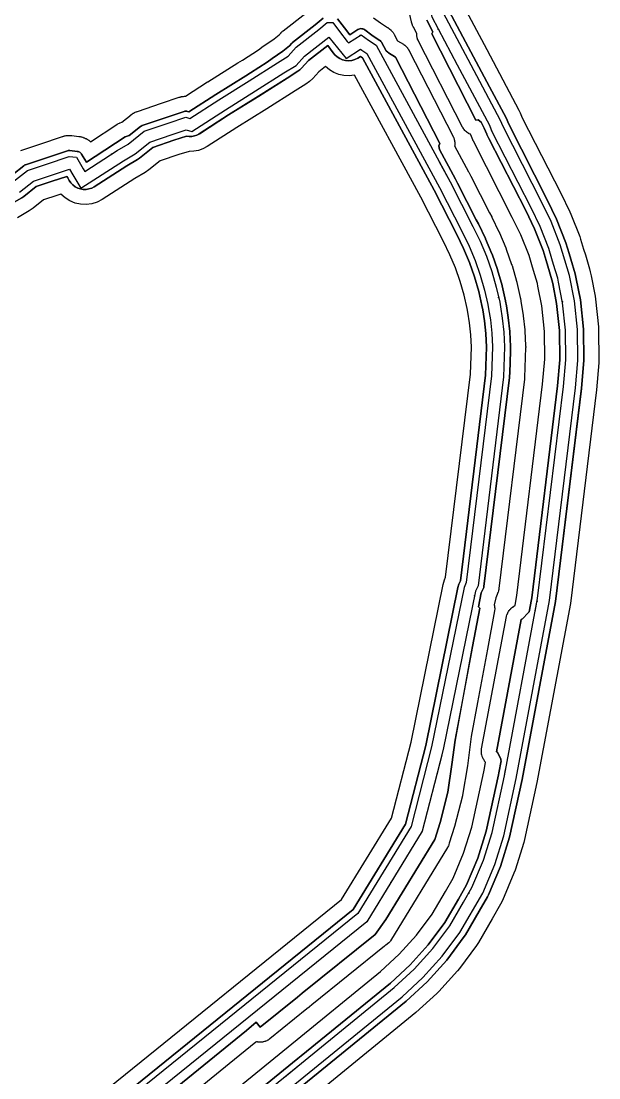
# Model space of a CAD drawing. Header units: inches. Extents: x 87989 to 118156, y 435697 to 451526.
# Drawn here: x 92796.2 to 92988.2, y 437641.6 to 437992.6 of the extents above; entities that cross this region are included whole.
import ezdxf

# ---------------------------------------------------------------- set-up
doc = ezdxf.new("R2010")
doc.units = ezdxf.units.IN
doc.header["$MEASUREMENT"] = 0
for name, color, linetype, true_color in [('As_waterkering_BWK', 7, 'Continuous', 0x7b8981), ('Beschermingszone_BWK', 7, 'Continuous', 0xcf890d), ('Grens_bebouwingsvrije_zone_BWK', 7, 'Continuous', 0x6789ae), ('Kernzone_BWK', 7, 'Continuous', 0xcb89af), ('Kunstwerken_BWK', 7, 'Continuous', 0xc78952), ('Referentiepunten_BWK', 7, 'Continuous', 0x178980)]:
    doc.layers.add(name, color=color, linetype=linetype, true_color=true_color)

msp = doc.modelspace()

# ---------------------------------------------------------------- linework, layer by layer
at = {"layer": 'As_waterkering_BWK'}
for points in [[(92941.1847, 437977.9754), (92932.7117, 437993.8696), (92931.11, 438001.05), (92930.32, 438004.85), (92925.97, 438005.47), (92929.1, 438025.193), (92936.4159, 438035.277), (92947.9253, 438104.9948), (92953.8784, 438136.8772), (92954.6721, 438139.9199), (92956.2596, 438143.0949), (92958.3763, 438146.2699), (92977.6896, 438175.8669), (92979.8211, 438186.5625)], [(92793.328, 437939.076), (92798.285, 437943.019), (92804.544, 437945.108), (92812.16, 437947.651), (92814.53, 437947.37), (92816.8, 437943.59), (92817.331, 437942.693), (92828.107, 437949.643), (92831.726, 437951.788), (92837.03, 437956.01), (92845.028, 437958.703), (92850.935, 437960.677), (92852.254, 437960.303), (92861.894, 437966.517), (92871.901, 437972.793), (92881.365, 437978.782), (92884.951, 437981.023), (92887.59, 437983.91), (92895.138, 437989.815), (92897.845, 437992.101), (92897.9208, 437992.1013)], [(92897.9208, 437992.1013), (92899.757, 437992.108), (92902.01, 437989.151), (92902.015, 437989.144), (92904.489, 437985.897), (92904.909, 437985.42), (92909.14, 437988.11), (92911.6138, 437986.2694), (92914.115, 437984.6579), (92938.7097, 437939.2115), (92946.32, 437924.39), (92948.689, 437919.553), (92950.78, 437914.59), (92952.579, 437909.484), (92954.07, 437904.28), (92955.199, 437899.283), (92955.468, 437897.667), (92956.077, 437893.8939), (92956.58, 437889.331), (92956.84, 437884.41), (92956.5, 437874.49), (92947.9961, 437805.0523), (92947.188, 437803.2857), (92936.4723, 437750.6335), (92929.4609, 437723.5137), (92911.0723, 437693.4834), (92832.6232, 437630.1156)], [(92872.6307, 437632.8401), (92889.3293, 437646.4783), (92920.18, 437671.59), (92926.82, 437677.72), (92933.02, 437684.53), (92938.62, 437692.09), (92943.208, 437700), (92945.98, 437704.78), (92949.81, 437713.86), (92952.69, 437723.06), (92956.7718, 437741.8858), (92967.8232, 437800.8005), (92976.44, 437871.25), (92977.17, 437880.07), (92977.09, 437889.92), (92976.11, 437899.09), (92974.778, 437905.869), (92974.52, 437907.18), (92973.1419, 437911.7802), (92972.5681, 437913.6982), (92971.57, 437917.03), (92968.64, 437924.44), (92965.66, 437930.55), (92952.7494, 437955.8684), (92951.894, 437957.8862), (92941.1847, 437977.9754)]]:
    msp.add_lwpolyline(points, dxfattribs=at)
at = {"layer": 'Beschermingszone_BWK'}
for points in [[(92868.2051, 437638.2617), (92884.9063, 437651.9023), (92915.5918, 437676.8828), (92921.8477, 437682.6563), (92927.6055, 437688.9805), (92932.7617, 437695.9414), (92937.1523, 437703.5117), (92939.7031, 437707.9102), (92943.2305, 437716.2695), (92945.916, 437724.8516), (92949.9082, 437743.2656), (92950.0137, 437743.8242), (92950.498, 437746.4102), (92950.4043, 437746.6133), (92950.3145, 437746.7109), (92950.2109, 437746.8398), (92950.1328, 437746.9492), (92949.8809, 437747.3164), (92949.7852, 437747.4648), (92949.709, 437747.6094), (92949.6758, 437747.6836), (92949.4961, 437748.0742), (92949.4629, 437748.1523), (92949.4043, 437748.3047), (92949.3535, 437748.4727), (92949.2441, 437748.9023), (92949.2109, 437749.0391), (92949.1855, 437749.2031), (92949.1719, 437749.3281), (92949.1367, 437749.7617), (92949.1348, 437749.793), (92949.1289, 437749.957), (92949.1348, 437750.1211), (92949.1406, 437750.1953), (92949.1816, 437750.625), (92949.1914, 437750.7148), (92949.2129, 437750.8477), (92957.4688, 437794.7969), (92957.5098, 437794.9727), (92957.6152, 437795.3633), (92957.6602, 437795.5117), (92957.7188, 437795.668), (92957.7539, 437795.7461), (92957.9199, 437796.1133), (92957.9531, 437796.1836), (92958.0293, 437796.3281), (92958.1172, 437796.4648), (92958.3418, 437796.8008), (92958.4355, 437796.9336), (92958.5391, 437797.0586), (92958.5938, 437797.1211), (92958.8691, 437797.4141), (92958.9258, 437797.4727), (92959.0449, 437797.5859), (92959.1699, 437797.6875), (92959.4902, 437797.9336), (92959.625, 437798.0273), (92959.7637, 437798.1133), (92959.8164, 437798.1445), (92960.3008, 437798.668), (92960.9023, 437801.8711), (92969.4766, 437871.9687), (92970.168, 437880.332), (92970.0938, 437889.5195), (92969.1816, 437898.043), (92967.9102, 437904.5195), (92967.7168, 437905.4961), (92966.4355, 437909.7734), (92965.8613, 437911.6914), (92964.9512, 437914.7344), (92962.2305, 437921.6133), (92959.3965, 437927.4258), (92946.5137, 437952.6875), (92946.4961, 437952.7227), (92946.4551, 437952.8086), (92946.4355, 437952.8477), (92946.377, 437952.9766), (92946.3574, 437953.0156), (92946.3223, 437953.0977), (92946.3047, 437953.1367), (92945.5703, 437954.8672), (92945.4941, 437955.0078), (92945.4199, 437955.0391), (92945.082, 437955.1953), (92945.0059, 437955.2305), (92944.8613, 437955.3047), (92944.752, 437955.375), (92944.4414, 437955.5742), (92944.4121, 437955.5938), (92944.2793, 437955.6914), (92944.1465, 437955.7969), (92943.8633, 437956.0508), (92943.7559, 437956.1523), (92943.6445, 437956.2695), (92943.6016, 437956.3203), (92943.3652, 437956.6055), (92943.3027, 437956.6836), (92943.207, 437956.8164), (92943.1465, 437956.9102), (92942.9551, 437957.2266), (92942.9297, 437957.2734), (92942.8691, 437957.3828), (92928.1582, 437986.1523), (92928.1426, 437986.1875), (92928.084, 437986.3125), (92927.9395, 437986.6523), (92927.877, 437986.8164), (92927.8281, 437986.9805), (92927.7344, 437987.332), (92927.7012, 437987.4766), (92927.6738, 437987.6406), (92927.668, 437987.6914), (92927.6289, 437988.0469), (92927.6191, 437988.1563), (92927.6133, 437988.3203), (92927.6152, 437988.4141), (92927.6211, 437988.5391), (92926.5352, 437990.5781), (92926.4961, 437990.6523), (92926.418, 437990.8125), (92926.3809, 437990.8945), (92926.2656, 437991.1484), (92926.2402, 437991.2109), (92926.2012, 437991.3047), (92926.0859, 437991.6211), (92926.0645, 437991.6797), (92926.0332, 437991.7852), (92925.9609, 437992.0313), (92925.9414, 437992.0977), (92925.8984, 437992.2656), (92925.8789, 437992.3438), (92924.4766, 437998.6367)], [(92896.5566, 437993.6328), (92893.9043, 437991.3906), (92893.8613, 437991.3555), (92886.3574, 437985.4844), (92886.1133, 437985.2578), (92885.3145, 437984.3867), (92883.1602, 437982.6719), (92879.5898, 437980.25), (92877.8691, 437978.9883), (92872.4063, 437975.4805), (92870.834, 437974.4844), (92860.8203, 437968.2031), (92851.9297, 437962.4727), (92851.4805, 437962.6016), (92851.1875, 437962.6602), (92850.8887, 437962.6758), (92850.5918, 437962.6484), (92850.3008, 437962.5742), (92844.3926, 437960.5977), (92836.3926, 437957.9063), (92836.0742, 437957.7656), (92835.7852, 437957.5742), (92832.0234, 437954.582), (92830.7402, 437954.1289), (92820.7695, 437947.6211), (92817.8574, 437945.7148), (92816.2441, 437948.3984), (92816.0684, 437948.6484), (92815.8574, 437948.8672), (92815.6152, 437949.0508), (92815.3496, 437949.1953), (92815.0645, 437949.2969), (92814.7656, 437949.3555), (92812.3945, 437949.6367), (92812.1016, 437949.6484), (92811.8105, 437949.6211), (92811.5273, 437949.5469), (92803.9102, 437947.0039), (92797.6523, 437944.918), (92797.4355, 437944.8281), (92797.2305, 437944.7188), (92797.0391, 437944.5859), (92793.3887, 437941.6797)], [(92796.0625, 437949.6563), (92802.3281, 437951.7461), (92809.9434, 437954.2891), (92810.0313, 437954.3164), (92810.207, 437954.3711), (92810.2637, 437954.3867), (92810.2949, 437954.3945), (92810.5801, 437954.4648), (92810.707, 437954.4961), (92810.7578, 437954.5039), (92811.1191, 437954.5703), (92811.2305, 437954.5859), (92811.3008, 437954.5938), (92811.5938, 437954.625), (92811.6836, 437954.6328), (92811.7754, 437954.6367), (92812.1426, 437954.6484), (92812.2148, 437954.6484), (92812.3262, 437954.6445), (92812.6191, 437954.6328), (92812.6699, 437954.6289), (92812.7109, 437954.625), (92812.8926, 437954.6133), (92812.9844, 437954.6016), (92815.3535, 437954.3203), (92815.3867, 437954.3164), (92815.4492, 437954.3086), (92815.6367, 437954.2773), (92815.7305, 437954.2617), (92816.0313, 437954.2031), (92816.2031, 437954.1641), (92816.5781, 437954.0586), (92816.7148, 437954.0156), (92816.7598, 437954), (92817.0449, 437953.8984), (92817.1543, 437953.8555), (92817.2207, 437953.8281), (92817.5664, 437953.6719), (92817.6484, 437953.6328), (92817.7383, 437953.5859), (92818.0039, 437953.4414), (92818.0605, 437953.4102), (92818.168, 437953.3438), (92818.4863, 437953.1406), (92818.5176, 437953.1172), (92818.6426, 437953.0312), (92818.8887, 437952.8438), (92819.0254, 437952.7305), (92819.2051, 437952.5703), (92828.0059, 437958.3164), (92828.0645, 437958.3516), (92828.1816, 437958.4258), (92828.2402, 437958.4609), (92828.3848, 437958.5391), (92828.4395, 437958.5625), (92828.8477, 437958.7539), (92828.9414, 437958.793), (92829.0684, 437958.8438), (92829.5703, 437959.0195), (92832.6699, 437961.4883), (92832.7051, 437961.5156), (92832.7578, 437961.5508), (92832.9316, 437961.6797), (92833.0176, 437961.7383), (92833.3105, 437961.9336), (92833.4414, 437962.0156), (92833.4961, 437962.0469), (92833.8789, 437962.2539), (92833.9668, 437962.3008), (92834.0723, 437962.3477), (92834.3906, 437962.4883), (92834.4355, 437962.5078), (92834.4922, 437962.5273), (92834.6934, 437962.6055), (92834.793, 437962.6445), (92842.8027, 437965.3398), (92848.7168, 437967.3164), (92848.8047, 437967.3438), (92848.9844, 437967.3984), (92849.041, 437967.4141), (92849.0762, 437967.4219), (92849.3652, 437967.4961), (92849.4902, 437967.5234), (92849.5488, 437967.5352), (92849.916, 437967.5977), (92850.0195, 437967.6133), (92850.1016, 437967.625), (92850.4004, 437967.6523), (92850.4805, 437967.6602), (92850.5859, 437967.6641), (92850.7598, 437967.668), (92858.125, 437972.4141), (92858.1504, 437972.4336), (92868.1699, 437978.7148), (92869.7188, 437979.6953), (92875.0391, 437983.1133), (92876.6348, 437984.2852), (92876.6719, 437984.3086), (92876.7461, 437984.3633), (92876.7852, 437984.3906), (92880.1953, 437986.7031), (92881.8906, 437988.0508), (92882.4238, 437988.6328), (92882.4941, 437988.707), (92882.6445, 437988.8594), (92882.7168, 437988.9297), (92882.9609, 437989.1523), (92883.0098, 437989.1992), (92883.0371, 437989.2227), (92883.1973, 437989.3594), (92883.2773, 437989.4219), (92890.7246, 437995.25)], [(92830.3203, 437624.2188), (92862.1602, 437650.1094), (92871.0098, 437657.3281), (92874.3105, 437660.0586), (92874.6797, 437659.6016), (92875.6289, 437658.4258), (92887.9785, 437668.4023), (92889.584, 437669.6992), (92913.7832, 437689.2461), (92917.373, 437694.1992), (92933.623, 437720.7383), (92935.375, 437726.4102), (92937.9961, 437736.5547), (92939.3359, 437745.668), (92940.4102, 437753.8008), (92942.9004, 437767.1914), (92946.1992, 437784.9219), (92948.5508, 437797.5781), (92948.1621, 437798.0391), (92949.1016, 437802.6641), (92949.8145, 437804.2188), (92949.9199, 437804.5078), (92949.9805, 437804.8086), (92958.4844, 437874.2461), (92958.498, 437874.4219), (92958.5488, 437875.9063), (92958.7871, 437882.8555), (92958.8379, 437884.3398), (92958.8379, 437884.5156), (92958.5781, 437889.4375), (92958.5684, 437889.5508), (92958.0645, 437894.1133), (92958.0508, 437894.2109), (92957.4414, 437897.9922), (92957.1719, 437899.6133), (92957.1504, 437899.7227), (92956.0215, 437904.7227), (92955.9922, 437904.832), (92954.502, 437910.0352), (92954.4648, 437910.1484), (92952.666, 437915.2539), (92952.623, 437915.3672), (92950.5313, 437920.3281), (92950.4844, 437920.4336), (92948.1074, 437925.2852), (92947.4199, 437926.625), (92941.168, 437938.8008), (92940.4785, 437940.1445), (92935.1523, 437949.9883), (92935, 437951.1484), (92935.2891, 437951.9805), (92920.5703, 437980.6914), (92918.2402, 437982.1211), (92918.0391, 437982.2695), (92917.4434, 437982.7109), (92915.873, 437985.6094), (92915.6914, 437985.8906), (92915.4629, 437986.1367), (92915.1973, 437986.3398), (92912.7539, 437987.9141), (92910.334, 437989.7148), (92910.041, 437989.8945), (92909.7227, 437990.0234), (92909.3848, 437990.0938), (92909.041, 437990.1094), (92908.6992, 437990.0625), (92908.373, 437989.957), (92908.0664, 437989.7969), (92905.3477, 437988.0703), (92903.623, 437990.3359), (92901.3477, 437993.3203)], [(92913.3184, 437993.7266), (92915.6035, 437992.0273), (92917.9063, 437990.543), (92917.9414, 437990.5195), (92917.9922, 437990.4844), (92918.1641, 437990.3633), (92918.2461, 437990.3008), (92918.5137, 437990.0977), (92918.6367, 437989.9961), (92918.6738, 437989.9609), (92918.9824, 437989.6797), (92919.0645, 437989.6016), (92919.1309, 437989.5313), (92919.3594, 437989.2891), (92919.4043, 437989.2383), (92919.4941, 437989.1289), (92919.7578, 437988.7891), (92919.8672, 437988.6367), (92920.0566, 437988.3477), (92920.1133, 437988.2617), (92920.2188, 437988.082), (92920.2383, 437988.0508), (92920.2715, 437987.9883), (92921.2832, 437986.1172), (92923.1855, 437984.9531), (92923.2656, 437984.8984), (92923.3281, 437984.8555), (92923.6055, 437984.6602), (92923.6777, 437984.6055), (92923.8047, 437984.5039), (92923.8691, 437984.4414), (92924.1191, 437984.207), (92924.1719, 437984.1563), (92924.2832, 437984.0352), (92924.3496, 437983.957), (92924.5645, 437983.6914), (92924.6016, 437983.6445), (92924.6973, 437983.5117), (92924.7598, 437983.4141), (92924.9355, 437983.1211), (92924.959, 437983.082), (92925.0195, 437982.9727), (92939.7402, 437954.2617), (92939.7559, 437954.2266), (92939.8242, 437954.0781), (92939.9785, 437953.7031), (92940.0371, 437953.5508), (92940.084, 437953.3945), (92940.1035, 437953.3203), (92940.1953, 437952.9258), (92940.2148, 437952.8398), (92940.2402, 437952.6797), (92940.2559, 437952.5234), (92940.2852, 437952.1172), (92940.2891, 437951.9492), (92940.2852, 437951.7852), (92940.2793, 437951.7188), (92940.2422, 437951.3125), (92940.2305, 437951.2188), (92940.2168, 437951.1328), (92944.8887, 437942.5), (92944.9141, 437942.4531), (92945.6152, 437941.0859), (92951.8691, 437928.9102), (92952.5664, 437927.5508), (92952.5859, 437927.5117), (92954.9746, 437922.6328), (92954.9902, 437922.6016), (92955.0215, 437922.5352), (92955.0352, 437922.5039), (92955.082, 437922.4023), (92955.0977, 437922.3672), (92955.125, 437922.3047), (92955.1406, 437922.2695), (92957.2344, 437917.3008), (92957.2441, 437917.2734), (92957.2734, 437917.2031), (92957.2871, 437917.168), (92957.3301, 437917.0586), (92957.3438, 437917.0234), (92957.3691, 437916.9531), (92957.3828, 437916.918), (92959.1816, 437911.8086), (92959.1914, 437911.7773), (92959.2168, 437911.7031), (92959.2285, 437911.668), (92959.2656, 437911.5547), (92959.2754, 437911.5195), (92959.2969, 437911.4492), (92959.3086, 437911.4102), (92960.7988, 437906.207), (92960.8086, 437906.1719), (92960.8281, 437906.1016), (92960.8359, 437906.0703), (92960.8652, 437905.9609), (92960.873, 437905.9258), (92960.8906, 437905.8555), (92960.8984, 437905.8242), (92962.0273, 437900.8242), (92962.0352, 437900.7891), (92962.0488, 437900.7188), (92962.0566, 437900.6875), (92962.0781, 437900.5742), (92962.0859, 437900.5391), (92962.0977, 437900.4688), (92962.1035, 437900.4336), (92962.375, 437898.8008), (92962.9922, 437894.9766), (92963.002, 437894.918), (92963.0234, 437894.75), (92963.0313, 437894.6914), (92963.5371, 437890.0977), (92963.541, 437890.0625), (92963.5488, 437889.9922), (92963.5508, 437889.957), (92963.5605, 437889.8438), (92963.5625, 437889.8086), (92963.5684, 437889.7344), (92963.5703, 437889.6992), (92963.8301, 437884.7813), (92963.832, 437884.7266), (92963.8359, 437884.6172), (92963.8379, 437884.5625), (92963.8379, 437884.375), (92963.8379, 437884.332), (92963.8379, 437884.2227), (92963.8359, 437884.1719), (92963.4961, 437874.25), (92963.4941, 437874.1953), (92963.4863, 437874.0742), (92963.4844, 437874.0313), (92963.4707, 437873.8555), (92963.4648, 437873.8008), (92963.4531, 437873.6953), (92963.4473, 437873.6406), (92954.9434, 437804.1914), (92954.9297, 437804.1055), (92954.9004, 437803.918), (92954.8828, 437803.8242), (92954.8223, 437803.5234), (92954.7871, 437803.3672), (92954.7773, 437803.3359), (92954.6738, 437802.9648), (92954.6348, 437802.8438), (92954.6133, 437802.7852), (92954.5078, 437802.4961), (92954.4727, 437802.4063), (92954.3984, 437802.2266), (92954.3613, 437802.1406), (92953.8867, 437801.1055), (92953.4063, 437798.7422), (92953.4824, 437798.375), (92953.5117, 437798.207), (92953.5273, 437798.043), (92953.5313, 437797.9961), (92953.5488, 437797.6133), (92953.5508, 437797.5078), (92953.5449, 437797.3437), (92953.5352, 437797.2344), (92953.4941, 437796.8633), (92953.4883, 437796.8086), (92953.4688, 437796.6797), (92951.1152, 437784.0078), (92947.8164, 437766.2773), (92945.7129, 437754.9648), (92944.4824, 437745.2969), (92944.4707, 437745.2148), (92942.8848, 437735.5234), (92942.8691, 437735.4414), (92942.8379, 437735.3008), (92940.2129, 437725.1484), (92940.1816, 437725.043), (92938.4648, 437719.5117), (92938.3457, 437719.1094), (92938.3164, 437719.0156), (92938.2598, 437718.8633), (92938.1895, 437718.7109), (92937.9922, 437718.3164), (92937.9199, 437718.1797), (92937.8867, 437718.125), (92918.9258, 437687.1602), (92918.8711, 437687.0742), (92918.7773, 437686.9414), (92918.6738, 437686.8164), (92918.5605, 437686.6953), (92918.4414, 437686.5859), (92918.3105, 437686.4766), (92917.3184, 437685.7227), (92917.123, 437685.5313), (92917.0215, 437685.4375), (92916.9434, 437685.3711), (92892.75, 437665.8281), (92892.0156, 437665.2031), (92891.916, 437665.1211), (92891.1133, 437664.5078), (92878.7715, 437654.5391), (92878.7227, 437654.5), (92878.5977, 437654.4102), (92878.2344, 437654.1641), (92878.0918, 437654.0742), (92877.9473, 437654), (92877.8594, 437653.957), (92877.4648, 437653.7813), (92877.4023, 437653.7539), (92877.25, 437653.6953), (92877.0938, 437653.6484), (92877.0547, 437653.6406), (92876.6348, 437653.5352), (92876.5137, 437653.5078), (92876.3516, 437653.4805), (92876.2051, 437653.4648), (92875.7656, 437653.4336), (92875.5938, 437653.4297), (92875.4316, 437653.4336), (92875.3398, 437653.4414), (92874.9102, 437653.4844), (92874.8379, 437653.4922), (92874.6758, 437653.5195), (92874.5156, 437653.5586), (92874.4844, 437653.5664), (92874.3535, 437653.6016), (92874.1699, 437653.457), (92865.3184, 437646.2344), (92836.5352, 437622.8281)], [(92930.9473, 437992.9297), (92933.0156, 437989.0469), (92932.6094, 437988.4297), (92947.3203, 437959.6602), (92948.0996, 437959.7695), (92949.0156, 437959.0352), (92950.0879, 437957.0234), (92950.9082, 437955.0859), (92950.9668, 437954.9609), (92951.6445, 437953.6328), (92963.8711, 437929.6563), (92966.8086, 437923.6328), (92969.6777, 437916.375), (92970.6523, 437913.125), (92971.2266, 437911.207), (92972.5762, 437906.6992), (92972.8164, 437905.4844), (92974.1309, 437898.7891), (92975.0918, 437889.8047), (92975.1699, 437880.1445), (92974.4531, 437871.4922), (92974.4473, 437871.4336), (92965.8457, 437801.1055), (92965.7363, 437800.5273), (92964.9648, 437796.4063), (92964.8203, 437796.2188), (92964.6992, 437796.0586), (92962.8301, 437794.0391), (92962.3809, 437793.8594), (92954.1309, 437749.9414), (92954.4492, 437749.7891), (92955.5391, 437747.4102), (92955.6191, 437747.1211), (92955.6777, 437746.8984), (92954.9277, 437742.9023), (92954.8105, 437742.2813), (92950.7539, 437723.5703), (92947.9297, 437714.5508), (92944.1855, 437705.6758), (92941.4785, 437701.0039), (92936.9453, 437693.1914), (92931.4727, 437685.8008), (92925.4004, 437679.1289), (92918.8691, 437673.1016), (92889.2188, 437648.9687), (92888.0664, 437648.0273), (92871.3652, 437634.3906)]]:
    msp.add_lwpolyline(points, dxfattribs=at)
for points in [[(92876.4248, 437628.1919, 0), (92893.1209, 437641.8281, 0), (92924.1088, 437667.0591, 0), (92931.0733, 437673.4961, 0), (92937.649, 437680.7247, 0), (92943.4413, 437688.5186, 0), (92943.8101, 437689.0796, 0), (92948.3983, 437696.9898, 0), (92951.1704, 437701.77, 0), (92951.5083, 437702.4481, 0), (92955.4372, 437711.7978, 0), (92958.4849, 437721.5281, 0), (92962.6523, 437740.697, 0), (92973.7495, 437799.8832, 0), (92982.4076, 437870.6383, 0), (92983.1597, 437879.8469, 0), (92983.0729, 437890.2632, 0), (92982.0367, 437899.9872, 0), (92980.6653, 437907.0267, 0), (92980.3374, 437908.6202, 0), (92978.8899, 437913.5011, 0), (92978.316, 437915.419, 0), (92977.2336, 437918.994, 0), (92974.1262, 437926.8582, 0), (92971.029, 437933.2279, 0), (92958.1908, 437958.4052, 0), (92957.3034, 437960.4683, 0), (92951.834, 437970.7533, 0), (92946.4793, 437980.7979, 0), (92938.3901, 437995.9721, 0)], [(92943.1222, 437997.7243, 0), (92950.8915, 437983.15, 0), (92956.2462, 437973.1054, 0), (92961.6009, 437963.0608, 0), (92962.0216, 437962.1793, 0), (92962.7253, 437960.5193, 0), (92975.5031, 437935.4595, 0), (92978.5268, 437929.262, 0), (92978.8693, 437928.4848, 0), (92981.7993, 437921.0748, 0), (92982.1073, 437920.1866, 0), (92983.106, 437916.8531, 0), (92983.6798, 437914.9351, 0), (92985.0574, 437910.3366, 0), (92985.313, 437909.304, 0), (92985.5713, 437907.9914, 0), (92986.9036, 437901.2108, 0), (92987.0477, 437900.2589, 0), (92988.0277, 437891.0889, 0), (92988.0896, 437890.0093, 0), (92988.1696, 437880.1593, 0), (92988.1325, 437879.1627, 0), (92987.3806, 437870.1286, 0), (92978.6882, 437799.1187, 0), (92967.5526, 437739.7064, 0), (92963.4402, 437720.7291, 0), (92963.1877, 437719.7738, 0), (92960.3077, 437710.5738, 0), (92959.9453, 437709.5849, 0), (92956.1153, 437700.5049, 0), (92955.4957, 437699.2617, 0), (92952.7235, 437694.4813, 0), (92948.1352, 437686.5709, 0), (92947.4591, 437685.5425, 0), (92941.8591, 437677.9825, 0), (92941.1539, 437677.1247, 0), (92934.9539, 437670.3147, 0), (92934.2816, 437669.6376, 0), (92927.3828, 437663.2833, 0), (92896.2805, 437637.953, 0)], [(92792.329, 437931.5581, 0), (92796.3406, 437933.8871, 0), (92797.0631, 437934.3804, 0), (92801.1903, 437937.6633, 0), (92806.4439, 437939.4168, 0), (92811.328, 437941.0476, 0), (92811.6465, 437940.5173, 0), (92812.1678, 437939.6366, 0), (92812.7146, 437938.8601, 0), (92813.3771, 437938.1796, 0), (92814.1387, 437937.6123, 0), (92814.9803, 437937.1724, 0), (92815.8808, 437936.8708, 0), (92816.8177, 437936.7151, 0), (92817.7673, 437936.7094, 0), (92818.706, 437936.8536, 0), (92819.6101, 437937.1441, 0), (92820.457, 437937.5738, 0), (92831.2638, 437944.5393, 0), (92834.7852, 437946.6265, 0), (92835.4627, 437947.0936, 0), (92839.9427, 437950.6598, 0), (92846.9362, 437953.0145, 0), (92851.1684, 437954.4042, 0), (92852.0383, 437954.3077, 0), (92852.9129, 437954.3394, 0), (92853.7735, 437954.4986, 0), (92854.6016, 437954.782, 0), (92855.3794, 437955.1834, 0), (92865.1133, 437961.4539, 0), (92875.0992, 437967.7164, 0), (92884.5591, 437973.7029, 0), (92888.1307, 437975.9349, 0), (92888.8077, 437976.4267, 0), (92889.3796, 437976.9748, 0), (92891.6811, 437979.4926, 0), (92898.0369, 437984.465, 0), (92899.8512, 437982.0963, 0), (92900.4058, 437981.455, 0), (92901.1612, 437980.7343, 0), (92902.0301, 437980.1556, 0), (92902.9862, 437979.7363, 0), (92904.0006, 437979.4892, 0), (92905.0424, 437979.4217, 0), (92906.0801, 437979.536, 0), (92907.0823, 437979.8284, 0), (92908.0186, 437980.2903, 0), (92908.9258, 437980.8638, 0), (92909.571, 437980.4481, 0), (92933.402, 437936.413, 0), (92940.9565, 437921.6999, 0), (92943.2257, 437917.0667, 0), (92945.1808, 437912.4263, 0), (92946.8604, 437907.6592, 0), (92948.2551, 437902.7914, 0), (92949.3086, 437898.1284, 0), (92949.547, 437896.6964, 0), (92950.1297, 437893.0866, 0), (92950.5974, 437888.8436, 0), (92950.8346, 437884.3544, 0), (92950.5125, 437874.9583, 0), (92942.1534, 437806.7035, 0), (92941.6408, 437805.5596, 0), (92941.3085, 437804.4823, 0), (92930.6241, 437751.9836, 0), (92923.8761, 437725.8829, 0), (92906.4963, 437697.5, 0), (92828.8127, 437634.75, 0)], [(92825.6373, 437638.612, 0), (92902.683, 437700.8472, 0), (92919.2222, 437727.8572, 0), (92925.7506, 437753.1087, 0), (92936.409, 437805.4794, 0), (92936.8514, 437807.0479, 0), (92937.2347, 437807.9704, 0), (92945.523, 437875.3486, 0), (92945.83, 437884.308, 0), (92945.6119, 437888.4375, 0), (92945.1736, 437892.4139, 0), (92944.6129, 437895.8875, 0), (92944.4, 437897.1662, 0), (92943.4093, 437901.5508, 0), (92942.0949, 437906.1385, 0), (92940.5148, 437910.6233, 0), (92938.673, 437914.9947, 0), (92936.487, 437919.4582, 0), (92928.9788, 437934.0809, 0), (92906.9233, 437974.615, 0), (92905.1904, 437974.4241, 0), (92903.4494, 437974.5142, 0), (92901.7456, 437974.8829, 0), (92900.1231, 437975.5208, 0), (92898.6243, 437976.4111, 0), (92897.2881, 437977.5308, 0), (92895.0903, 437975.8114, 0), (92893.0701, 437973.6014, 0), (92892.0217, 437972.5965, 0), (92890.7805, 437971.6947, 0), (92887.2208, 437969.4703, 0), (92877.7643, 437963.486, 0), (92867.7961, 437957.2347, 0), (92857.9839, 437950.9171, 0), (92856.5908, 437950.1939, 0), (92855.1074, 437949.6812, 0), (92853.5652, 437949.3896, 0), (92851.9969, 437949.3255, 0), (92848.5263, 437948.2741, 0), (92842.37, 437946.2012, 0), (92838.5766, 437943.1817, 0), (92837.3346, 437942.3253, 0), (92833.8944, 437940.2862, 0), (92823.062, 437933.3078, 0), (92821.3975, 437932.4698, 0), (92819.6147, 437931.9276, 0), (92817.7655, 437931.6969, 0), (92815.9041, 437931.7846, 0), (92814.0848, 437932.188, 0), (92812.3607, 437932.8954, 0), (92810.7824, 437933.886, 0), (92809.3958, 437935.131, 0), (92808.0272, 437934.674, 0), (92803.6114, 437933.2002, 0), (92800.1757, 437930.4673, 0), (92798.8511, 437929.5631, 0), (92794.9657, 437927.3073, 0)]]:
    msp.add_polyline3d(points, dxfattribs=at)
at = {"layer": 'Grens_bebouwingsvrije_zone_BWK'}
for points in [[(92875.1601, 437629.7413), (92891.857, 437643.3782), (92922.8018, 437668.5664), (92929.6609, 437674.8987), (92936.1139, 437681.9866), (92941.9676, 437689.8892), (92949.5672, 437702.9923), (92953.5701, 437712.4821), (92956.5611, 437722.0366), (92960.6929, 437741.0931), (92971.7781, 437800.1883), (92980.4199, 437870.8421), (92981.1713, 437879.921), (92981.0883, 437890.1493), (92980.0687, 437899.6893), (92978.4073, 437908.1424), (92975.3527, 437918.3417), (92972.3029, 437926.0546), (92969.2396, 437932.3354), (92956.377, 437957.5596), (92955.5074, 437959.611), (92944.7144, 437979.8571), (92936.4973, 437995.2713)], [(92795.5893, 437935.7636), (92800.222, 437939.4486), (92812.2165, 437943.4528), (92813.3643, 437941.5415), (92816.0062, 437937.0788), (92830.2115, 437946.2405), (92834.002, 437948.4872), (92838.9718, 437952.4432), (92846.3001, 437954.9107), (92851.0317, 437956.4919), (92852.9019, 437955.9616), (92864.0403, 437963.1415), (92874.0331, 437969.4086), (92883.4944, 437975.3959), (92887.5345, 437977.9207), (92890.3174, 437980.9651), (92898.3724, 437987.3251), (92904.1679, 437980.2088), (92908.9619, 437983.2568), (92909.3342, 437982.9798), (92911.0857, 437981.8514), (92935.1712, 437937.3458), (92942.7444, 437922.5966), (92945.0468, 437917.8954), (92947.0472, 437913.1476), (92948.7666, 437908.2674), (92950.1934, 437903.2876), (92951.2721, 437898.5133), (92951.5206, 437897.0199), (92952.1121, 437893.3557), (92952.5916, 437889.0061), (92952.8364, 437884.3729), (92952.5084, 437874.8022), (92944.101, 437806.1531), (92943.3598, 437804.5326), (92932.5735, 437751.5336), (92925.7377, 437725.0931), (92908.0216, 437696.1611), (92830.0827, 437633.2054)]]:
    msp.add_lwpolyline(points, dxfattribs=at)
at = {"layer": 'Kernzone_BWK'}
for points in [[(92938.3906, 437995.9727), (92946.4805, 437980.7969), (92951.8359, 437970.7539), (92957.3047, 437960.4688), (92958.1914, 437958.4063), (92971.0273, 437933.2266), (92974.125, 437926.8594), (92977.2344, 437918.9922), (92978.3164, 437915.418), (92978.8906, 437913.5), (92980.3359, 437908.6211), (92980.6641, 437907.0273), (92982.0352, 437899.9883), (92983.0742, 437890.2617), (92983.1602, 437879.8477), (92982.4063, 437870.6367), (92973.75, 437799.8828), (92962.6523, 437740.6953), (92958.4844, 437721.5273), (92955.4375, 437711.7969), (92951.5078, 437702.4492), (92951.1719, 437701.7695), (92948.3984, 437696.9883), (92943.8086, 437689.0781), (92943.4414, 437688.5195), (92937.6484, 437680.7266), (92931.0742, 437673.4961), (92924.1094, 437667.0586), (92893.1211, 437641.8281), (92876.4258, 437628.1914)], [(92793.3867, 437941.6797), (92797.0391, 437944.5859), (92797.2305, 437944.7188), (92797.4336, 437944.8281), (92797.6523, 437944.918), (92803.9102, 437947.0039), (92811.5273, 437949.5469), (92811.8125, 437949.6211), (92812.1016, 437949.6484), (92812.3945, 437949.6367), (92814.7656, 437949.3555), (92815.0625, 437949.2969), (92815.3477, 437949.1953), (92815.6172, 437949.0508), (92815.8594, 437948.8672), (92816.0703, 437948.6484), (92816.2461, 437948.3984), (92817.8555, 437945.7148), (92820.7695, 437947.6211), (92830.7383, 437954.1289), (92832.0234, 437954.582), (92835.7852, 437957.5742), (92836.0742, 437957.7656), (92836.3906, 437957.9063), (92844.3906, 437960.5977), (92850.3008, 437962.5742), (92850.5898, 437962.6484), (92850.8906, 437962.6758), (92851.1875, 437962.6602), (92851.4805, 437962.6016), (92851.9297, 437962.4727), (92860.8203, 437968.2031), (92870.8359, 437974.4844), (92872.4063, 437975.4805), (92877.8711, 437978.9883), (92879.5898, 437980.25), (92883.1602, 437982.6719), (92885.3164, 437984.3867), (92886.1133, 437985.2578), (92886.3594, 437985.4844), (92893.8633, 437991.3555), (92893.9063, 437991.3906), (92896.5586, 437993.6328)], [(92901.3477, 437993.3203), (92903.6211, 437990.3359), (92905.3477, 437988.0703), (92908.0664, 437989.7969), (92908.3711, 437989.957), (92908.6992, 437990.0625), (92909.043, 437990.1094), (92909.3867, 437990.0938), (92909.7227, 437990.0234), (92910.043, 437989.8945), (92910.332, 437989.7148), (92912.7539, 437987.9141), (92915.1992, 437986.3398), (92915.4648, 437986.1367), (92915.6914, 437985.8906), (92915.875, 437985.6094), (92917.4414, 437982.7109), (92918.0391, 437982.2695), (92918.2383, 437982.1211), (92920.5703, 437980.6914), (92935.2891, 437951.9805), (92935, 437951.1484), (92935.1523, 437949.9883), (92940.4805, 437940.1445), (92941.168, 437938.8008), (92947.4219, 437926.625), (92948.1094, 437925.2852), (92950.4844, 437920.4336), (92950.5313, 437920.3281), (92952.625, 437915.3672), (92952.668, 437915.2539), (92954.4648, 437910.1484), (92954.5, 437910.0352), (92955.9922, 437904.832), (92956.0195, 437904.7227), (92957.1484, 437899.7227), (92957.1719, 437899.6133), (92957.4414, 437897.9922), (92958.0508, 437894.2109), (92958.0664, 437894.1133), (92958.5664, 437889.5508), (92958.5781, 437889.4375), (92958.8359, 437884.5156), (92958.8398, 437884.3398), (92958.7891, 437882.8555), (92958.5508, 437875.9063), (92958.5, 437874.4219), (92958.4844, 437874.2461), (92949.9805, 437804.8086), (92949.9219, 437804.5078), (92949.8164, 437804.2188), (92949.1016, 437802.6641), (92948.1602, 437798.0391), (92948.5508, 437797.5781), (92946.1992, 437784.9219), (92942.8984, 437767.1914), (92940.4102, 437753.8008), (92939.3359, 437745.668), (92937.9961, 437736.5547), (92935.375, 437726.4102), (92933.625, 437720.7383), (92917.3711, 437694.1992), (92913.7852, 437689.2461), (92889.582, 437669.6992), (92887.9805, 437668.4023), (92875.6289, 437658.4258), (92874.6797, 437659.6016), (92874.3086, 437660.0586), (92871.0117, 437657.3281), (92862.1602, 437650.1094), (92830.3203, 437624.2188)], [(92871.3672, 437634.3906), (92888.0664, 437648.0273), (92889.2188, 437648.9687), (92918.8672, 437673.1016), (92925.3984, 437679.1289), (92931.4727, 437685.8008), (92936.9453, 437693.1914), (92941.4766, 437701.0039), (92944.1875, 437705.6758), (92947.9297, 437714.5508), (92950.7539, 437723.5703), (92954.8125, 437742.2813), (92954.9297, 437742.9023), (92955.6797, 437746.8984), (92955.6211, 437747.1211), (92955.5391, 437747.4102), (92954.4492, 437749.7891), (92954.1289, 437749.9414), (92962.3789, 437793.8594), (92962.8281, 437794.0391), (92964.6992, 437796.0586), (92964.8203, 437796.2188), (92964.9648, 437796.4063), (92965.7383, 437800.5273), (92965.8438, 437801.1055), (92974.4492, 437871.4336), (92974.4531, 437871.4922), (92975.168, 437880.1445), (92975.0898, 437889.8047), (92974.1289, 437898.7891), (92972.8164, 437905.4844), (92972.5781, 437906.6992), (92971.2266, 437911.207), (92970.6523, 437913.125), (92969.6797, 437916.375), (92966.8086, 437923.6328), (92963.8711, 437929.6563), (92951.6445, 437953.6328), (92950.9688, 437954.9609), (92950.9063, 437955.0859), (92950.0859, 437957.0234), (92949.0156, 437959.0352), (92948.1016, 437959.7695), (92947.3203, 437959.6602), (92932.6094, 437988.4297), (92933.0156, 437989.0469), (92930.9453, 437992.9297)], [(92828.8125, 437634.75), (92906.4961, 437697.5), (92923.875, 437725.8828), (92930.625, 437751.9844), (92941.3086, 437804.4805), (92941.6406, 437805.5586), (92942.1523, 437806.7031), (92950.5117, 437874.957), (92950.8359, 437884.3555), (92950.5977, 437888.8438), (92950.1289, 437893.0859), (92949.5469, 437896.6953), (92949.3086, 437898.1289), (92948.2539, 437902.793), (92946.8594, 437907.6602), (92945.1797, 437912.4258), (92943.2266, 437917.0664), (92940.957, 437921.6992), (92933.4023, 437936.4141), (92909.5703, 437980.4492), (92908.9258, 437980.8633), (92908.0195, 437980.2891), (92907.082, 437979.8281), (92906.082, 437979.5352), (92905.043, 437979.4219), (92904, 437979.4883), (92902.9844, 437979.7344), (92902.0313, 437980.1563), (92901.1602, 437980.7344), (92900.4063, 437981.4531), (92899.8516, 437982.0977), (92898.0352, 437984.4648), (92891.6797, 437979.4922), (92889.3789, 437976.9766), (92888.8086, 437976.4258), (92888.1289, 437975.9336), (92884.5586, 437973.7031), (92875.0977, 437967.7148), (92865.1133, 437961.4531), (92855.3789, 437955.1836), (92854.6016, 437954.7812), (92853.7734, 437954.5), (92852.9141, 437954.3398), (92852.0391, 437954.3086), (92851.168, 437954.4023), (92846.9375, 437953.0156), (92839.9414, 437950.6602), (92835.4609, 437947.0938), (92834.7852, 437946.625), (92831.2656, 437944.5391), (92820.457, 437937.5742), (92819.6094, 437937.1445), (92818.707, 437936.8555), (92817.7656, 437936.7109), (92816.8164, 437936.7148), (92815.8789, 437936.8711), (92814.9805, 437937.1719), (92814.1406, 437937.6133), (92813.3789, 437938.1797), (92812.7148, 437938.8594), (92812.168, 437939.6367), (92811.6484, 437940.5156), (92811.3281, 437941.0469), (92806.4453, 437939.418), (92801.1914, 437937.6641), (92797.0625, 437934.3789), (92796.3398, 437933.8867), (92792.3281, 437931.5586)]]:
    msp.add_lwpolyline(points, dxfattribs=at)
at = {"layer": 'Kunstwerken_BWK'}
for points in [[(92793.328, 437939.076), (92798.285, 437943.019), (92804.544, 437945.108), (92812.16, 437947.651), (92814.53, 437947.37), (92816.8, 437943.59), (92817.331, 437942.693), (92828.107, 437949.643), (92831.726, 437951.788), (92837.03, 437956.01), (92845.028, 437958.703), (92850.935, 437960.677), (92852.254, 437960.303), (92861.894, 437966.517), (92871.901, 437972.793), (92881.365, 437978.782), (92884.951, 437981.023), (92887.59, 437983.91), (92887.7126, 437984.0059)], [(92967.0228, 437796.5336), (92967.8232, 437800.8005), (92976.44, 437871.25), (92977.17, 437880.07), (92977.09, 437889.92), (92976.11, 437899.09), (92974.778, 437905.869), (92974.52, 437907.18), (92973.1419, 437911.7802), (92972.5681, 437913.6982), (92971.57, 437917.03), (92968.64, 437924.44), (92965.66, 437930.55), (92952.7494, 437955.8684), (92952.161, 437957.2564)], [(92935.079, 437945.9205), (92938.7097, 437939.2115), (92946.32, 437924.39), (92948.689, 437919.553), (92950.78, 437914.59), (92952.579, 437909.484), (92954.07, 437904.28), (92955.199, 437899.283), (92955.468, 437897.667), (92956.077, 437893.8939), (92956.58, 437889.331), (92956.84, 437884.41), (92956.5, 437874.49), (92947.9961, 437805.0523), (92947.188, 437803.2857), (92947.1381, 437803.0405)], [(92936.0009, 437748.8101), (92929.4609, 437723.5137), (92911.0723, 437693.4834), (92871.8525, 437661.8034)], [(92883.7019, 437641.8822), (92889.3293, 437646.4783), (92920.18, 437671.59), (92926.82, 437677.72), (92933.02, 437684.53), (92938.62, 437692.09), (92943.208, 437700), (92945.98, 437704.78), (92949.81, 437713.86), (92952.69, 437723.06), (92956.7718, 437741.8858), (92957.1828, 437744.0766)]]:
    msp.add_lwpolyline(points, dxfattribs=at)
at = {"layer": 'Referentiepunten_BWK'}
for p in [(92934.8004, 437989.9516), (92908.7805, 437987.8815), (92826.1874, 437948.405), (92954.8592, 437900.7872), (92976.0633, 437899.3275), (92946.8581, 437801.6646), (92967.6645, 437799.9545), (92919.063, 437706.533), (92944.8963, 437702.9112)]:
    msp.add_point(p, dxfattribs=at)

doc.saveas('drawing.dxf')
